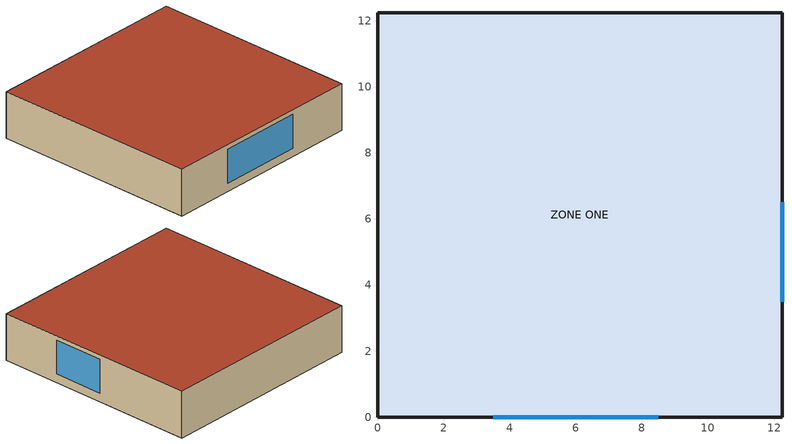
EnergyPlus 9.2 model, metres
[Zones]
ZONE ONE
 floor adiabatic (FLOOR): 12.24,0 0,0 0,12.24 12.24,12.24 z0
 wall outside (R13WALL): 0,0 12.24,0 12.24,12.24 0,12.24 0,0 z0:2.75
 window x2 (DoubleClear): 3.5,0 8.5,0 / 12.24,3.5 12.24,6.5 z0.5:2.5
 roof outside (ROOF31): 0,12.24 0,0 12.24,0 12.24,12.24 z2.75
[Building]
Simple One Zone w Windows: North Axis {deg}=0; Terrain=City; Loads Convergence Tolerance Value=0.04; Temperature Convergence Tolerance Value {deltaC}=0.004; Solar Distribution=MinimalShadowing; Maximum Number of Warmup Days=30; Minimum Number of Warmup Days=6
[Site:Location]
Turin: Latitude {deg}=45.22; Longitude {deg}=7.65; Time Zone {hr}=1; Elevation {m}=287
[Site:GroundTemperature:BuildingSurface]
18.89, 18.92, 19.02, 19.12, 19.21, 19.23, 19.07, 19.32, 19.09, 19.21, 19.13, 18.96
[Construction]
R13WALL: M01 100mm brick, I02 50mm insulation board, F04 Wall air space resistance, M01 100mm brick, G01a 19mm gypsum board
FLOOR: F16 Acoustic tile, F05 Ceiling air space resistance, M14a 100mm heavyweight concrete
ROOF31: M14a 100mm heavyweight concrete, F05 Ceiling air space resistance, F16 Acoustic tile
[Material]
Name | Roughness | Thickness {m} | Conductivity {W/m-K} | Density {kg/m3} | Specific Heat {J/kg-K}
F16 Acoustic tile | MediumSmooth | 0.0191 | 0.06 | 368 | 590
G01a 19mm gypsum board | MediumSmooth | 0.019 | 0.16 | 800 | 1090
I02 50mm insulation board | MediumRough | 0.0508 | 0.03 | 43 | 1210
M01 100mm brick | MediumRough | 0.1016 | 0.89 | 1920 | 790
M14a 100mm heavyweight concrete | MediumRough | 0.1016 | 1.95 | 2240 | 900
[Material:AirGap]
Name | Thermal Resistance {m2-K/W}
F04 Wall air space resistance | 0.15
F05 Ceiling air space resistance | 0.18
[Construction:WindowDataFile]
DoubleClear: C:\EnergyPlusV9-2-0\DataSets\Window5DataFile.dat
[Zone]
ZONE ONE: 0, 0, 0, 1, 1, autocalculate, autocalculate
